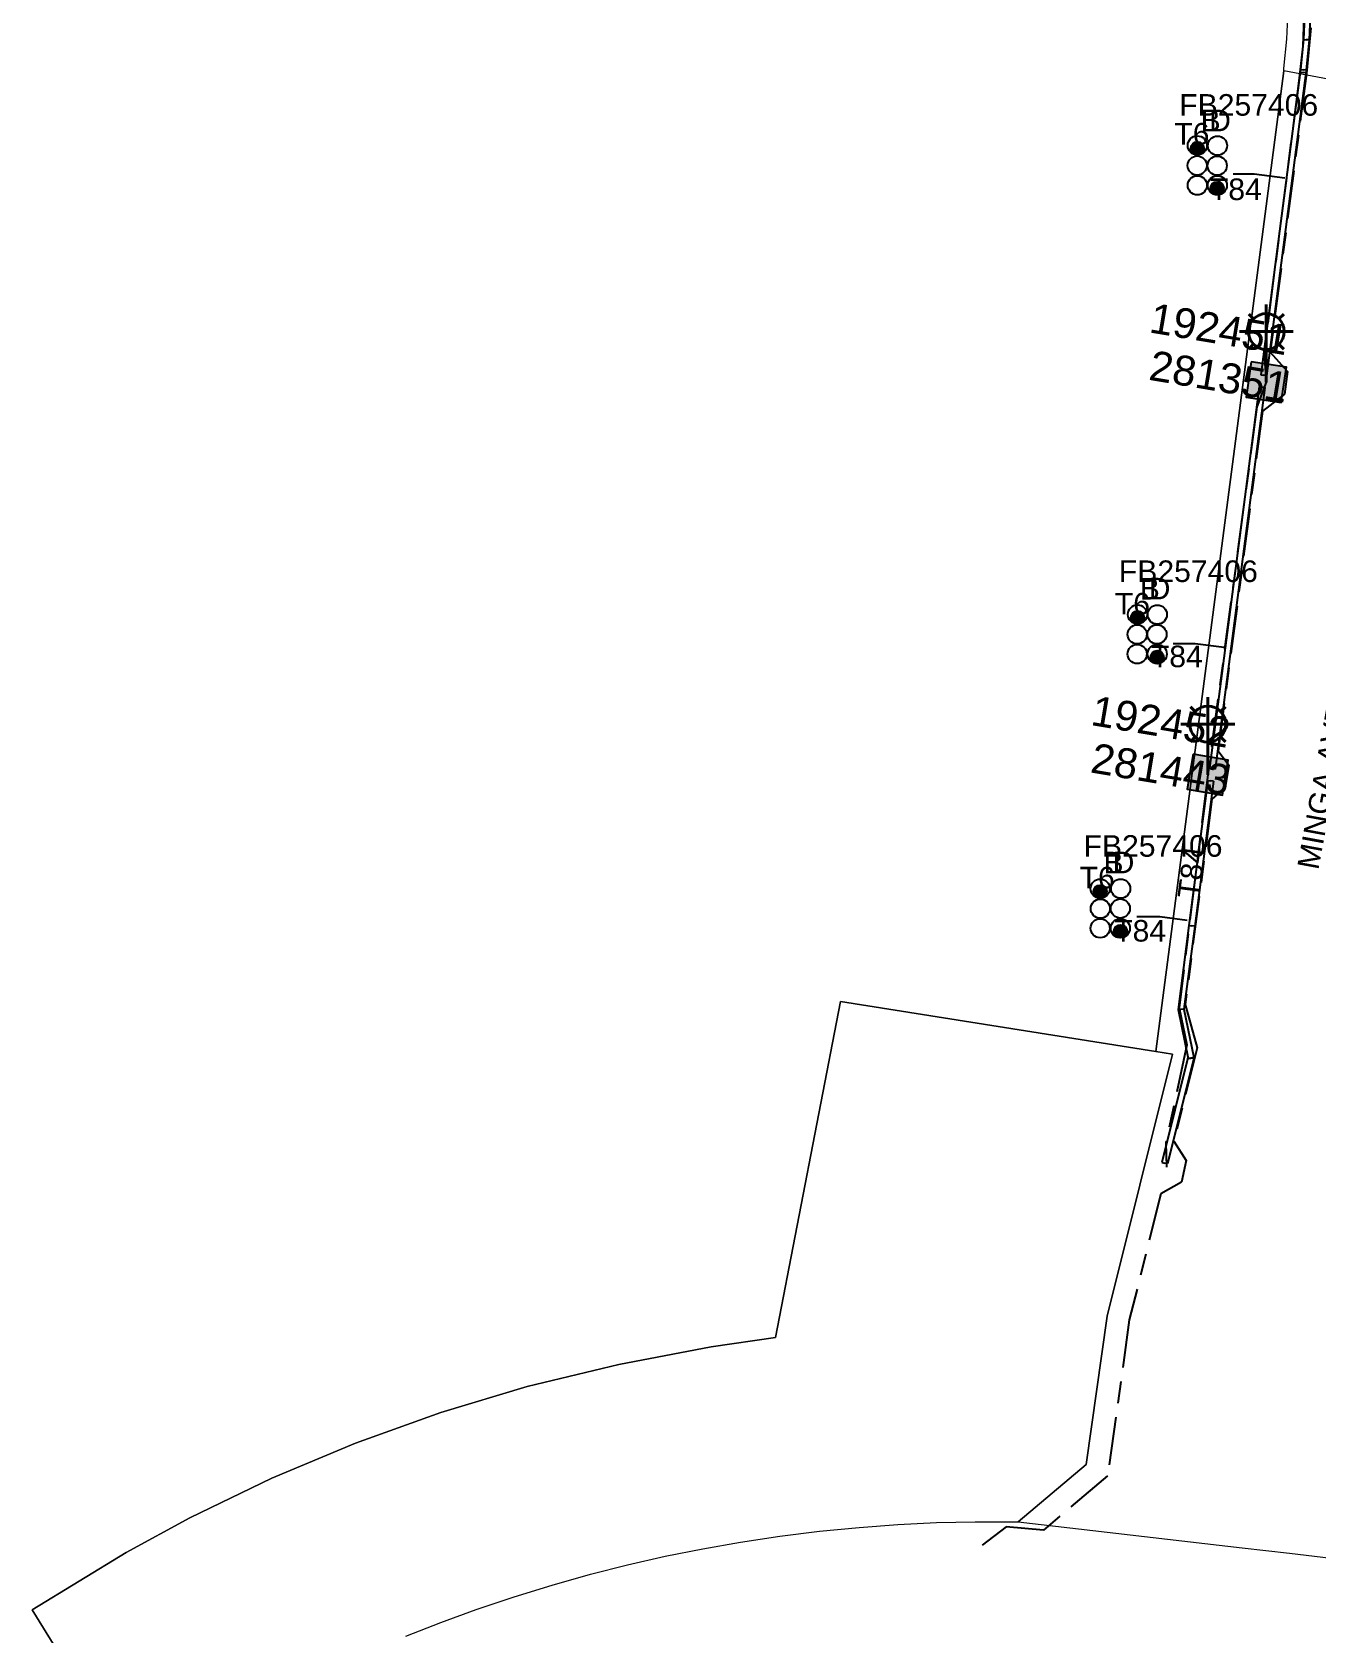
# Model space of a CAD drawing. Header units: metres. Extents: x 300268 to 302887, y 6172399 to 6173904.
# Drawn here: x 301195.7 to 301303, y 6173022.1 to 6173155.8 of the extents above; entities that cross this region are included whole.
import ezdxf
from ezdxf.enums import TextEntityAlignment as Align

# ---------------------------------------------------------------- set-up
doc = ezdxf.new("R2010")
doc.units = ezdxf.units.M
doc.linetypes.add('Cable Exist UG', pattern=[8.2, 4, -1.2, 1.8, -1.2])
doc.layers.get('0').update_dxf_attribs({"color": 6})
doc.layers.add('Cadastre Land Parcels_SP_EXT', color=9, linetype='Continuous', lineweight=5)
doc.layers.add('Cadastre Roads_SP_EXT', color=9, linetype='Continuous', lineweight=5)
for name, color, linetype in [('Duct_SP_EXT', 7, 'Continuous'), ('Equip_SP_SL_EXT', 7, 'Continuous'), ('Mains_LV_EXT', 7, 'Continuous'), ('Mains_SL_EXT', 7, 'Continuous'), ('SupportsUG_SP_LV_SL_EXT', 7, 'Continuous')]:
    doc.layers.add(name, color=color, linetype=linetype)
doc.styles.add('COLUMN_LABEL', font='arial.ttf')
doc.styles.add('iecARIAL', font='arial.ttf', dxfattribs={"height": 2})
doc.styles.add('POLE_LABEL', font='arial.ttf')
doc.styles.get("Standard").update_dxf_attribs({"font": 'arial.ttf'})

# ---------------------------------------------------------------- blocks, each defined once
blk = doc.blocks.new('COLUMN_EXT')
blk.add_hatch(color=256).paths.add_polyline_path([(-1.49, 1.48), (-1.49, -1.49), (1.48, -1.49), (1.48, 1.48)])
blk.add_lwpolyline([(-1.49, -1.49), (1.48, -1.49), (1.48, 1.48), (-1.49, 1.48)], close=True)
for tag, height, style, flags, p in [('ASSET_NUM', 2.5, 'COLUMN_LABEL', 8, (2, 2)), ('STRUCTURE_PLANT_NUMBER', 0.2, 'POLE_LABEL', 9, (1.81, 0.03)), ('STREET_CODE', 0.2, 'COLUMN_LABEL', 9, (1.81, -0.2))]:
    blk.add_attdef(tag, text='', height=height, dxfattribs=dict(style=style, flags=flags)).set_placement(p, align=Align.MIDDLE_LEFT)
at = {"flags": 9}
for tag, p in [('COLUMN_TYPE', (1.81, -0.4)), ('OWNED_BY', (1.81, -0.6)), ('STATE', (1.81, -0.8)), ('USAGE', (1.81, -1)), ('LEGEND', (1.81, -1.2)), ('LOCATION', (1.81, -1.4)), ('STREETNAME', (1.81, -1.6)), ('SUBURB', (1.81, -1.8)), ('NOTES', (1.81, -2))]:
    blk.add_attdef(tag, text='', height=0.2, dxfattribs=at).set_placement(p, align=Align.MIDDLE_LEFT)
at = {"flags": 1}
blk.add_attdef('Z', (1.81, -2.35), '', height=0.2, dxfattribs=at)
blk = doc.blocks.new('DUCT_EXT')
blk.add_circle((0, 0.8), 0.8)
at = {"flags": 1}
blk.add_attdef('Z', (0, 0), '', height=0.2, dxfattribs=at)
at = {"flags": 9}
for tag, p in [('DUCT_CODE', (0, 0)), ('XSECT_TYPE', (0, -0.2)), ('STATE', (0, -0.6)), ('FB_REFERENCE', (0, -0.4)), ('NOTES', (0, -0.8))]:
    blk.add_attdef(tag, text='', height=0.2, dxfattribs=at).set_placement(p, align=Align.MIDDLE_LEFT)
blk = doc.blocks.new('SL_LANTERN_EXT')
at = {"lineweight": 40}
for p, q in [((-1.46, 5.68), (-1.06, 5.28)), ((0, 1.97), (0, 6.47)), ((1.46, 5.68), (1.06, 5.28)), ((-2.25, 4.22), (2.25, 4.22)), ((-1.46, 2.76), (-1.06, 3.16)), ((0, 0), (0, 2.72)), ((1.46, 2.76), (1.06, 3.16))]:
    blk.add_line(p, q, dxfattribs=at)
blk.add_circle((0, 4.22), 1.5, dxfattribs=at)
at = {"style": 'iecARIAL', "flags": 8}
blk.add_attdef('ASSET_NUM', (1.5, 1.5), '', height=2.5, dxfattribs=at)
for tag, p, height, flags in [('CONSTRUCTED_VOLTAGE', (0.98, -0.65), 0.2, 9), ('CONTROL_TYPE', (0.98, -0.85), 0.2, 9), ('LANTERN_PURPOSE', (0.98, -1.05), 0.2, 9), ('LANTERN_TYPE', (0.98, -1.25), 0.2, 9), ('NO_PHASES', (0.98, -1.45), 0.2, 9), ('LNUMBER', (2.18, -3.25), 2.5, 8), ('OPERATING_VOLTAGE', (0.98, -1.65), 0.2, 9), ('ORIENTATION', (0.98, -1.85), 0.2, 9), ('OWNED_BY', (0.98, -2.05), 0.2, 9), ('STATE', (0.98, -2.25), 0.2, 9), ('USAGE', (0.98, -2.45), 0.2, 9), ('CEXIST', (0.98, -2.65), 0.2, 9), ('CNEW', (0.98, -2.85), 0.2, 9), ('CNUMBER', (0.98, -3.05), 0.2, 9), ('CREMOVE', (0.98, -3.25), 0.2, 9), ('CREPLACE', (0.98, -3.45), 0.2, 9), ('LKINGHEIGHT', (0.98, -3.65), 0.2, 9), ('LBRACKET', (0.98, -3.85), 0.2, 9), ('LBRACKETVOCAB', (0.98, -4.05), 0.2, 9), ('LCATEGORY', (0.98, -4.25), 0.2, 9), ('LCHARGE1', (0.98, -4.45), 0.2, 9), ('LCHARGE1PERCENT', (0.98, -4.65), 0.2, 9), ('LCHARGE2', (0.98, -4.85), 0.2, 9), ('LCHARGE2PERCENT', (0.98, -5.05), 0.2, 9), ('LCHARGE3', (0.98, -5.25), 0.2, 9), ('LCHARGE3PERCENT', (0.98, -5.45), 0.2, 9), ('LEXIST', (0.98, -5.65), 0.2, 9), ('LLAMP', (0.98, -5.85), 0.2, 9), ('LLAMPVOCAB', (0.98, -6.05), 0.2, 9), ('LMAST', (0.98, -6.25), 0.2, 9), ('LMASTVOCAB', (0.98, -6.45), 0.2, 9), ('LNEW', (0.98, -6.65), 0.2, 9), ('LANTNUMBER', (0.98, -6.85), 0.2, 9), ('LOUTREACH', (0.98, -7.25), 0.2, 9), ('LOUTREACHVOCAB', (0.98, -7.45), 0.2, 9), ('LRATECODE', (0.98, -7.65), 0.2, 9), ('LREMOVE', (0.98, -7.85), 0.2, 9), ('LREPLACE', (0.98, -8.05), 0.2, 9), ('STREETNAME', (0.98, -9.25), 0.2, 9), ('SUBURB', (0.98, -9.45), 0.2, 1), ('LTYPE', (0.98, -8.25), 0.2, 9), ('LTYPEVOCAB', (0.98, -8.45), 0.2, 9), ('LEGEND', (0.98, -8.65), 0.2, 9), ('LOCATION', (0.98, -8.85), 0.2, 9), ('NOTES', (0.98, -9.05), 0.2, 9)]:
    blk.add_attdef(tag, p, '', height=height, dxfattribs=dict(flags=flags))
blk = doc.blocks.new('CABLE_LARGE_EXT')
h = blk.add_hatch(color=256)
edge = h.paths.add_edge_path()
edge.add_arc((0, 0.55), 0.55, 0, 360)
blk.add_circle((0, 0.55), 0.55)
at = {"flags": 1}
blk.add_attdef('Z', (0, 0), '', height=0.2, dxfattribs=at)
at = {"flags": 9}
for tag, p in [('COND_CODE', (0, 0)), ('STATE', (0, -0.4)), ('XSECT_SIZE', (0, -0.6)), ('FB_REFERENCE', (0, -0.2)), ('NOTES', (0, -0.8))]:
    blk.add_attdef(tag, text='', height=0.2, dxfattribs=at).set_placement(p, align=Align.MIDDLE_LEFT)

msp = doc.modelspace()

# ---------------------------------------------------------------- linework, layer by layer
at = {"layer": 'Cadastre Land Parcels_SP_EXT', "linetype": 'Continuous'}
for points in [[(301204.4, 6173010.03), (301195.71, 6173024.08), (301203.57, 6173028.86), (301208.9, 6173031.74), (301215.74, 6173035.05), (301222.73, 6173037.98), (301229.85, 6173040.54), (301237.07, 6173042.71), (301244.7, 6173044.56), (301252.42, 6173046.03), (301257.8, 6173046.81), (301263.21, 6173074.86), (301289.55, 6173070.68), (301300.23, 6173152.52), (301300.23, 6173152.52), (301300.25, 6173152.71), (301300.5, 6173155.16), (301300.61, 6173157.62)], [(301226.94, 6173021.89), (301229.86, 6173023.03), (301232.81, 6173024.1), (301235.97, 6173025.16), (301239.15, 6173026.14), (301242.35, 6173027.04), (301245.45, 6173027.83), (301248.58, 6173028.54), (301251.72, 6173029.17), (301254.88, 6173029.73), (301258.17, 6173030.22), (301261.47, 6173030.63), (301264.78, 6173030.96), (301268.01, 6173031.19), (301271.24, 6173031.35), (301274.47, 6173031.42), (301277.71, 6173031.42), (301278.05, 6173031.41), (301283.74, 6173036.21), (301283.74, 6173036.21), (301285.48, 6173048.58), (301290.94, 6173070.46), (301289.55, 6173070.68), (301263.21, 6173074.86), (301257.8, 6173046.81), (301252.42, 6173046.03), (301244.7, 6173044.56), (301237.07, 6173042.71), (301229.85, 6173040.54), (301222.73, 6173037.98), (301215.74, 6173035.05), (301208.9, 6173031.74), (301203.57, 6173028.86), (301195.71, 6173024.08), (301204.4, 6173010.03)]]:
    msp.add_lwpolyline(points, dxfattribs=at)
at = {"layer": 'Cadastre Roads_SP_EXT', "linetype": 'Continuous'}
msp.add_lwpolyline([(301304.91, 6173041.49), (301314.39, 6173114.35), (301314.65, 6173116.34), (301315.05, 6173119.36), (301315.45, 6173122.31), (301318.93, 6173149.03), (301311.18, 6173150.48), (301309.58, 6173150.78), (301300.23, 6173152.52), (301289.55, 6173070.68), (301290.94, 6173070.46), (301285.48, 6173048.58), (301283.74, 6173036.21), (301278.05, 6173031.41), (301296.77, 6173029.26), (301300.72, 6173028.8), (301323.46, 6173026.07), (301304.91, 6173041.49)], close=True, dxfattribs=at)
at = {"layer": 'Duct_SP_EXT'}
for p, q in [((301302, 6173157.67), (301301.88, 6173155.13)), ((301302.48, 6173157.66), (301302.36, 6173155.1)), ((301301.88, 6173155.13), (301301.64, 6173152.63)), ((301301.88, 6173155.13), (301302.12, 6173155.12)), ((301302.36, 6173155.1), (301302.11, 6173152.57)), ((301302.36, 6173155.1), (301302.12, 6173155.12)), ((301301.61, 6173152.42), (301298.31, 6173127.14)), ((301302.08, 6173152.36), (301298.79, 6173127.07)), ((301301.64, 6173152.63), (301301.61, 6173152.42)), ((301301.61, 6173152.42), (301301.85, 6173152.39)), ((301301.64, 6173152.63), (301301.87, 6173152.6)), ((301302.08, 6173152.36), (301301.85, 6173152.39)), ((301302.11, 6173152.57), (301301.87, 6173152.6)), ((301302.11, 6173152.57), (301302.08, 6173152.36)), ((301298.31, 6173127.14), (301298.55, 6173127.11)), ((301298.79, 6173127.07), (301298.55, 6173127.11)), ((301298.18, 6173126.16), (301294.03, 6173094.31)), ((301298.66, 6173126.1), (301294.51, 6173094.25)), ((301298.18, 6173126.16), (301298.42, 6173126.13)), ((301298.66, 6173126.1), (301298.42, 6173126.13)), ((301294.03, 6173094.31), (301294.27, 6173094.28)), ((301294.51, 6173094.25), (301294.27, 6173094.28)), ((301293.9, 6173093.3), (301292.32, 6173081.2)), ((301294.38, 6173093.24), (301292.8, 6173081.13)), ((301293.9, 6173093.3), (301294.14, 6173093.27)), ((301294.38, 6173093.24), (301294.14, 6173093.27)), ((301292.32, 6173081.2), (301291.41, 6173074.18)), ((301292.8, 6173081.13), (301291.89, 6173074.2)), ((301292.32, 6173081.2), (301292.32, 6173081.2)), ((301292.32, 6173081.2), (301292.56, 6173081.17)), ((301292.32, 6173081.2), (301292.56, 6173081.17)), ((301292.8, 6173081.13), (301292.56, 6173081.17)), ((301292.8, 6173081.13), (301292.56, 6173081.17)), ((301292.8, 6173081.13), (301292.8, 6173081.13)), ((301291.41, 6173074.18), (301291.65, 6173074.19)), ((301291.41, 6173074.18), (301292.26, 6173070.08)), ((301291.89, 6173074.2), (301291.65, 6173074.19)), ((301291.89, 6173074.2), (301292.73, 6173070.18)), ((301292.24, 6173070.14), (301290.07, 6173061.42)), ((301292.74, 6173070.13), (301290.54, 6173061.31)), ((301292.26, 6173070.08), (301292.24, 6173070.14)), ((301292.24, 6173070.14), (301292.49, 6173070.13)), ((301292.26, 6173070.08), (301292.49, 6173070.13)), ((301292.73, 6173070.18), (301292.49, 6173070.13)), ((301292.74, 6173070.13), (301292.49, 6173070.13)), ((301292.73, 6173070.18), (301292.74, 6173070.13)), ((301290.07, 6173061.42), (301290.3, 6173061.36)), ((301290.54, 6173061.31), (301290.3, 6173061.36))]:
    msp.add_line(p, q, dxfattribs=at)
for points in [[(301296, 6173143.93), (301297.77, 6173143.93), (301300.33, 6173143.59)], [(301290.99, 6173104.72), (301292.85, 6173104.72), (301295.25, 6173104.41)], [(301287.98, 6173081.93), (301289.88, 6173081.93), (301292.18, 6173081.63)]]:
    msp.add_lwpolyline(points, dxfattribs=at)
at = {"layer": 'Mains_LV_EXT', "linetype": 'Cable Exist UG'}
msp.add_lwpolyline([(301302.5, 6173156.11), (301302.13, 6173152.3), (301299.1, 6173129.03), (301300.55, 6173127.42), (301300.3, 6173125.55), (301298.46, 6173124.11), (301294.76, 6173095.78), (301295.66, 6173094.58), (301295.34, 6173092.72), (301294.24, 6173091.73), (301292, 6173074.6), (301293.01, 6173070.98), (301291.07, 6173063.19), (301292.1, 6173061.57), (301291.71, 6173059.78), (301289.97, 6173058.8), (301287.34, 6173048.27), (301285.52, 6173035.25), (301280.17, 6173030.73), (301277.05, 6173030.99), (301275.04, 6173029.46)], dxfattribs=at)
at = {"layer": 'Mains_SL_EXT', "linetype": 'Cable Exist UG'}
for points in [[(301302.52, 6173160.42), (301301.93, 6173157.83), (301301.84, 6173154.58), (301301.49, 6173151.7), (301298.59, 6173128.89), (301298.78, 6173126.54)], [(301298.78, 6173126.54), (301298, 6173124.47), (301293.9, 6173093.77)], [(301293.9, 6173093.77), (301291.49, 6173074.32), (301292.13, 6173071.22), (301290.4, 6173063.07), (301290.45, 6173061.01)]]:
    msp.add_lwpolyline(points, dxfattribs=at)

# ---------------------------------------------------------------- block references
at = {"layer": 'Duct_SP_EXT'}
for name, p in [('DUCT_EXT', (301293.02, 6173145.5)), ('CABLE_LARGE_EXT', (301293.02, 6173145.5)), ('DUCT_EXT', (301294.7, 6173145.48)), ('DUCT_EXT', (301293.01, 6173143.82)), ('DUCT_EXT', (301294.68, 6173143.81)), ('DUCT_EXT', (301293.02, 6173142.17)), ('DUCT_EXT', (301294.69, 6173142.17)), ('CABLE_LARGE_EXT', (301294.68, 6173142.17)), ('DUCT_EXT', (301288.02, 6173106.35)), ('DUCT_EXT', (301289.68, 6173106.34)), ('CABLE_LARGE_EXT', (301288.02, 6173106.35)), ('DUCT_EXT', (301288, 6173104.69)), ('DUCT_EXT', (301289.65, 6173104.69)), ('DUCT_EXT', (301288, 6173103.05)), ('DUCT_EXT', (301289.67, 6173103.05)), ('CABLE_LARGE_EXT', (301289.67, 6173103.04)), ('DUCT_EXT', (301284.91, 6173083.47)), ('DUCT_EXT', (301286.62, 6173083.47)), ('CABLE_LARGE_EXT', (301284.91, 6173083.47)), ('DUCT_EXT', (301284.92, 6173081.8)), ('DUCT_EXT', (301286.59, 6173081.81)), ('DUCT_EXT', (301284.91, 6173080.16)), ('DUCT_EXT', (301286.59, 6173080.16)), ('CABLE_LARGE_EXT', (301286.61, 6173080.16))]:
    msp.add_blockref(name, p, dxfattribs=at)
at = {"layer": 'Equip_SP_SL_EXT'}
ref = msp.add_blockref('SL_LANTERN_EXT', (301298.78, 6173126.54), dxfattribs=at)
ref.add_attrib('ASSET_NUM', '192451', dxfattribs={"layer": '0', "height": 2.5, "rotation": 350.4858, "style": 'iecARIAL'}).set_placement((301300.28, 6173128.04), align=Align.BOTTOM_RIGHT)
ref = msp.add_blockref('SL_LANTERN_EXT', (301293.9, 6173093.77), dxfattribs=at)
ref.add_attrib('ASSET_NUM', '192452', dxfattribs={"layer": '0', "height": 2.5, "rotation": 350.4858, "style": 'iecARIAL'}).set_placement((301295.4, 6173095.27), align=Align.BOTTOM_RIGHT)
at = {"layer": 'SupportsUG_SP_LV_SL_EXT'}
ref = msp.add_blockref('COLUMN_EXT', (301298.78, 6173126.54), dxfattribs=dict(at, rotation=261.3961779853363))
ref.add_attrib('ASSET_NUM', '281351', dxfattribs={"layer": '0', "height": 2.5, "rotation": 350.4858, "style": 'COLUMN_LABEL'}).set_placement((301300.78, 6173127.29), align=Align.TOP_RIGHT)
ref = msp.add_blockref('COLUMN_EXT', (301293.9, 6173093.77), dxfattribs=dict(at, rotation=260.4495771323212))
ref.add_attrib('ASSET_NUM', '281443', dxfattribs={"layer": '0', "height": 2.5, "rotation": 350.4858, "style": 'COLUMN_LABEL'}).set_placement((301295.91, 6173094.52), align=Align.TOP_RIGHT)

# ---------------------------------------------------------------- texts
at = {"layer": 'Cadastre Roads_SP_EXT'}
msp.add_text('MINGA AVE', height=1.8, rotation=79.5698, dxfattribs=at).set_placement((301303.12, 6173085.77))
at = {"layer": 'Duct_SP_EXT'}
for s, p in [('FB257406', (301291.51, 6173148.78)), ('B', (301293.29, 6173147.48)), ('D', (301294.01, 6173147.48)), ('T6', (301291.1, 6173146.37)), ('T84', (301294.07, 6173141.74)), ('FB257406', (301286.47, 6173109.86)), ('B', (301288.21, 6173108.4)), ('D', (301288.96, 6173108.41)), ('T6', (301286.13, 6173107.15)), ('T84', (301289.14, 6173102.75)), ('FB257406', (301283.52, 6173086.93)), ('B', (301285.18, 6173085.54)), ('D', (301285.95, 6173085.55)), ('T6', (301283.19, 6173084.29)), ('T84', (301286.08, 6173079.85))]:
    msp.add_text(s, height=1.8, dxfattribs=at).set_placement(p)
at = {"layer": 'Mains_LV_EXT'}
msp.add_text('T84', height=1.8, rotation=82.5729, dxfattribs=at).set_placement((301293.14, 6173083.36))

doc.saveas('drawing.dxf')
